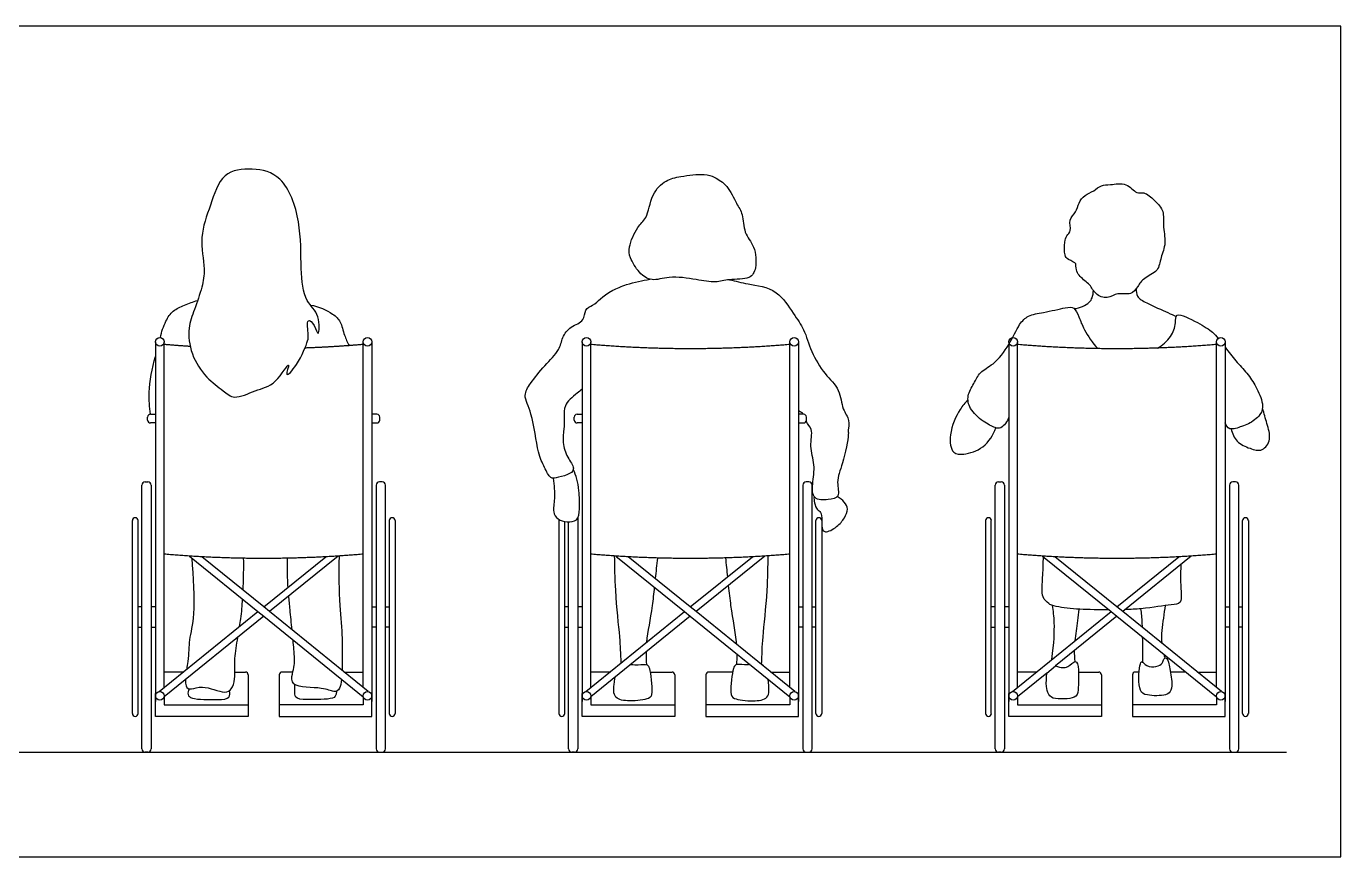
# Model space of a CAD drawing. Header units: millimetres. Extents: x 205.55 to 213.47, y 0.8 to 9.13.
# Drawn here: x 208.444 to 211.34, y 3.01 to 4.839 of the extents above; entities that cross this region are included whole.
import ezdxf

# ---------------------------------------------------------------- set-up
doc = ezdxf.new("R2010")
doc.units = ezdxf.units.MM
for name, color, linetype, true_color in [('AG-DIAGRAM', 7, 'Continuous', 0xfecc66), ('AG-PEOPLE', 7, 'Continuous', 0x66ccff), ('X-VPRT', 6, 'Continuous', 0xff00ff)]:
    doc.layers.add(name, color=color, linetype=linetype, true_color=true_color)

msp = doc.modelspace()

# ---------------------------------------------------------------- linework, layer by layer
at = {"layer": 'AG-DIAGRAM'}
msp.add_line((205.7258, 3.2406), (211.2202, 3.2406), dxfattribs=at)
at = {"layer": 'AG-PEOPLE'}
for p, q in [((208.6986, 3.5605), (208.6903, 3.5605)), ((208.7287, 3.5605), (208.7193, 3.5605)), ((208.7368, 3.3741), (208.9544, 3.5502)), ((209.2054, 3.5605), (209.2148, 3.5605)), ((209.2355, 3.5605), (209.2438, 3.5605)), ((209.6384, 3.5605), (209.6301, 3.5605)), ((209.6685, 3.5605), (209.6591, 3.5605)), ((209.6766, 3.3741), (209.8942, 3.5502)), ((210.1452, 3.5605), (210.1546, 3.5605)), ((210.1753, 3.5605), (210.1836, 3.5605)), ((210.5782, 3.5605), (210.5699, 3.5605)), ((210.6083, 3.5605), (210.5989, 3.5605)), ((210.6164, 3.3741), (210.834, 3.5502)), ((210.8466, 3.54), (210.7116, 3.4307)), ((211.085, 3.5605), (211.0944, 3.5605)), ((211.1151, 3.5605), (211.1234, 3.5605)), ((208.6903, 3.516), (208.6986, 3.516)), ((208.7193, 3.516), (208.7287, 3.516)), ((209.2148, 3.516), (209.2054, 3.516)), ((209.2438, 3.516), (209.2355, 3.516)), ((209.6301, 3.516), (209.6384, 3.516)), ((209.6591, 3.516), (209.6685, 3.516)), ((210.1546, 3.516), (210.1452, 3.516)), ((210.1836, 3.516), (210.1753, 3.516)), ((210.5699, 3.516), (210.5782, 3.516)), ((210.5989, 3.516), (210.6083, 3.516)), ((211.0944, 3.516), (211.085, 3.516)), ((211.1234, 3.516), (211.1151, 3.516)), ((208.7898, 3.417), (208.7477, 3.417)), ((209.1443, 3.417), (209.1864, 3.417)), ((209.7296, 3.417), (209.6875, 3.417)), ((210.0841, 3.417), (210.1262, 3.417)), ((210.6694, 3.417), (210.6273, 3.417)), ((210.9986, 3.417), (210.9643, 3.417)), ((211.0239, 3.417), (211.066, 3.417)), ((208.9327, 3.4051), (208.9327, 3.3194)), ((209.0014, 3.4051), (209.0014, 3.3194)), ((209.8725, 3.4051), (209.8725, 3.3194)), ((209.9412, 3.4051), (209.9412, 3.3194)), ((210.8123, 3.4051), (210.8123, 3.3194)), ((210.881, 3.4051), (210.881, 3.3194)), ((208.7287, 3.3194), (208.7287, 3.37)), ((209.2054, 3.3194), (209.2054, 3.37)), ((209.6685, 3.3194), (209.6685, 3.37)), ((210.1452, 3.3194), (210.1452, 3.37)), ((210.6083, 3.3194), (210.6083, 3.37)), ((211.085, 3.3194), (211.085, 3.37)), ((208.9327, 3.3194), (208.7287, 3.3194)), ((209.0014, 3.3194), (209.2054, 3.3194)), ((209.8725, 3.3194), (209.6685, 3.3194)), ((209.9412, 3.3194), (210.1452, 3.3194)), ((210.8123, 3.3194), (210.6083, 3.3194)), ((210.881, 3.3194), (211.085, 3.3194))]:
    msp.add_line(p, q, dxfattribs=at)
for points in [[(208.7287, 4.1443), (208.7287, 3.9848), (208.7287, 3.352)], [(208.7477, 3.383), (208.7477, 3.9848), (208.7477, 4.1443)], [(209.1864, 3.383), (209.1864, 3.9848), (209.1864, 4.1443)], [(209.2054, 4.1443), (209.2054, 3.9848), (209.2054, 3.352)], [(209.6685, 4.1443), (209.6685, 3.9848), (209.6685, 3.352)], [(209.6875, 3.383), (209.6875, 3.9848), (209.6875, 4.1443)], [(210.1262, 3.383), (210.1262, 3.9848), (210.1262, 4.1443)], [(210.1452, 4.1443), (210.1452, 3.9848), (210.1452, 3.352)], [(210.6083, 4.1443), (210.6083, 3.9848), (210.6083, 3.352)], [(210.6273, 3.383), (210.6273, 3.9848), (210.6273, 4.1443)], [(211.066, 3.383), (211.066, 3.9848), (211.066, 4.1443)], [(211.085, 4.1443), (211.085, 3.9848), (211.085, 3.352)], [(208.8032, 3.6725), (208.9544, 3.5502), (208.967, 3.54), (209.1864, 3.3626), (209.1864, 3.3447), (209.0014, 3.3447)], [(209.1973, 3.3741), (208.9797, 3.5502), (208.967, 3.5604), (208.8304, 3.6709)], [(208.967, 3.5604), (209.1037, 3.6709)], [(209.1309, 3.6725), (208.9797, 3.5502)], [(209.743, 3.6725), (209.8942, 3.5502), (209.9068, 3.54), (210.1262, 3.3626), (210.1262, 3.3447), (209.9412, 3.3447)], [(210.1371, 3.3741), (209.9195, 3.5502), (209.9068, 3.5604), (209.7702, 3.6709)], [(209.9068, 3.5604), (210.0435, 3.6709)], [(210.0707, 3.6725), (209.9195, 3.5502)], [(210.6828, 3.6725), (210.834, 3.5502), (210.8466, 3.54), (211.066, 3.3626), (211.066, 3.3447), (210.881, 3.3447)], [(211.0769, 3.3741), (210.8593, 3.5502), (210.8466, 3.5604), (210.71, 3.6709)], [(210.8466, 3.5604), (210.9833, 3.6709)], [(211.0105, 3.6725), (210.8593, 3.5502)], [(208.967, 3.54), (208.7477, 3.3626), (208.7477, 3.3447), (208.9327, 3.3447)], [(209.9068, 3.54), (209.6875, 3.3626), (209.6875, 3.3447), (209.8725, 3.3447)], [(210.6919, 3.4148), (210.7116, 3.4307)], [(210.6919, 3.4148), (210.6273, 3.3626), (210.6273, 3.3447), (210.8123, 3.3447)]]:
    msp.add_lwpolyline(points, dxfattribs=at)
for centre in [(208.7382, 4.1443), (209.1959, 4.1443), (209.678, 4.1443), (210.1357, 4.1443), (210.6178, 4.1443), (211.0755, 4.1443), (208.7382, 3.3647), (209.1959, 3.3647), (209.678, 3.3647), (210.1357, 3.3647), (210.6178, 3.3647), (211.0755, 3.3647)]:
    msp.add_circle(centre, 0.00952, dxfattribs=at)
for centre, radius, start, end in [((208.7176, 3.9785), 0.00635, 90, 180), ((208.7176, 3.9721), 0.00635, 180, 270), ((209.2165, 3.9785), 0.00635, 360, 90), ((209.2165, 3.9721), 0.00635, 270, 0), ((209.6574, 3.9785), 0.00635, 90, 180), ((209.6574, 3.9721), 0.00635, 180, 270), ((210.1563, 3.9785), 0.00635, 360, 90), ((210.1563, 3.9721), 0.00635, 270, 0), ((208.7061, 3.8284), 0.00748, 90, 180), ((208.7118, 3.8284), 0.00748, 0, 90), ((209.2223, 3.8284), 0.00748, 90, 180), ((209.228, 3.8284), 0.00748, 0, 90), ((210.1621, 3.8284), 0.00748, 90, 180), ((210.1678, 3.8284), 0.00748, 0, 90), ((210.5857, 3.8284), 0.00748, 90, 180), ((210.5914, 3.8284), 0.00748, 0, 90), ((211.1019, 3.8284), 0.00748, 90, 180), ((211.1076, 3.8284), 0.00748, 0, 90), ((208.684, 3.7507), 0.00635, 90, 180), ((208.684, 3.7507), 0.00635, 0, 90), ((209.2501, 3.7507), 0.00635, 90, 180), ((209.2501, 3.7507), 0.00635, 0, 90), ((209.6238, 3.7507), 0.00635, 158.9146, 180), ((210.1899, 3.7507), 0.00635, 90, 180), ((210.1899, 3.7507), 0.00635, 0, 90), ((210.5636, 3.7507), 0.00635, 90, 180), ((210.5636, 3.7507), 0.00635, 0, 90), ((211.1297, 3.7507), 0.00635, 90, 180), ((211.1297, 3.7507), 0.00635, 0, 90), ((208.9268, 3.4111), 0.00593, 0, 90), ((209.0073, 3.4111), 0.00593, 90, 180), ((209.8666, 3.4111), 0.00593, 0, 90), ((209.9471, 3.4111), 0.00593, 90, 180), ((210.8064, 3.4111), 0.00593, 0, 90), ((210.8869, 3.4111), 0.00593, 90, 180), ((208.684, 3.3258), 0.00635, 180, 270), ((208.684, 3.3258), 0.00635, 270, 0), ((209.2501, 3.3258), 0.00635, 180, 270), ((209.2501, 3.3258), 0.00635, 270, 0), ((209.6238, 3.3258), 0.00635, 180, 270), ((209.6238, 3.3258), 0.00635, 270, 0), ((210.1899, 3.3258), 0.00635, 180, 270), ((210.1899, 3.3258), 0.00635, 270, 0), ((210.5636, 3.3258), 0.00635, 180, 270), ((210.5636, 3.3258), 0.00635, 270, 0), ((211.1297, 3.3258), 0.00635, 180, 270), ((211.1297, 3.3258), 0.00635, 270, 0), ((208.7061, 3.2481), 0.00748, 180, 270), ((208.7118, 3.2481), 0.00748, 270, 360), ((209.2223, 3.2481), 0.00748, 180, 270), ((209.228, 3.2481), 0.00748, 270, 0), ((209.6459, 3.2481), 0.00748, 180, 270), ((209.6516, 3.2481), 0.00748, 270, 360), ((210.1621, 3.2481), 0.00748, 180, 270), ((210.1678, 3.2481), 0.00748, 270, 0), ((210.5857, 3.2481), 0.00748, 180, 270), ((210.5914, 3.2481), 0.00748, 270, 360), ((211.1019, 3.2481), 0.00748, 180, 270), ((211.1076, 3.2481), 0.00748, 270, 0)]:
    msp.add_arc(centre, radius, start, end, dxfattribs=at)
for points, degree, knots in [([(208.8776, 4.0367), (208.8668, 4.0454), (208.8383, 4.0649), (208.8056, 4.116), (208.7986, 4.1748), (208.8146, 4.2148), (208.8319, 4.2654), (208.839, 4.3051), (208.824, 4.377), (208.8501, 4.4431), (208.8725, 4.52), (208.9431, 4.5285), (209.0131, 4.512), (209.0508, 4.4066), (209.0476, 4.3097), (209.0558, 4.2322), (209.0918, 4.2077), (209.0888, 4.1489), (209.0803, 4.1813), (209.0602, 4.2006), (209.0659, 4.1577), (209.0649, 4.1469), (209.0453, 4.097), (209.0104, 4.0594), (209.0304, 4.1117), (208.9919, 4.0463), (208.9501, 4.0398), (208.9022, 4.015), (208.8862, 4.0299), (208.8776, 4.0367)], 3, [0, 0, 0, 0, 0.392517, 0.837533, 1.267818, 1.644362, 2.05644, 2.421416, 2.898143, 3.389663, 3.875882, 4.325337, 4.787211, 5.366168, 5.948136, 6.431408, 6.808251, 7.152167, 7.402861, 7.635939, 7.950231, 8.164932, 8.599877, 8.913513, 9.168866, 9.552434, 9.957708, 10.350177, 10.658818, 10.658818, 10.658818, 10.658818]), ([(209.7729, 4.3532), (209.7711, 4.3439), (209.7728, 4.3294), (209.7929, 4.2955), (209.8224, 4.2758), (209.8608, 4.2905), (209.9193, 4.282), (209.9618, 4.2733), (209.9917, 4.2835), (210.0392, 4.2802), (210.0536, 4.3074), (210.0506, 4.3557), (210.0235, 4.3832), (210.0238, 4.4257), (210.0077, 4.4489), (209.9903, 4.4884), (209.9608, 4.5076), (209.9374, 4.5157), (209.885, 4.5089), (209.8524, 4.5016), (209.8197, 4.4698), (209.8128, 4.4149), (209.7888, 4.3989), (209.7754, 4.3661), (209.7729, 4.3532)], 3, [0, 0, 0, 0, 0.279005, 0.63091, 0.954521, 1.308209, 1.750857, 2.12341, 2.446362, 2.822547, 3.112886, 3.499411, 3.851206, 4.207961, 4.51305, 4.885462, 5.216145, 5.499857, 5.909376, 6.243634, 6.617202, 7.028814, 7.333675, 7.723195, 7.723195, 7.723195, 7.723195]), ([(210.7564, 4.3158), (210.7556, 4.3029), (210.7642, 4.2858), (210.7883, 4.2716), (210.7976, 4.2483), (210.8263, 4.2371), (210.8475, 4.2544), (210.8782, 4.2453), (210.8929, 4.2669), (210.9056, 4.2858), (210.9392, 4.2989), (210.9424, 4.3308), (210.9565, 4.3618), (210.9464, 4.4011), (210.952, 4.4321), (210.9306, 4.4554), (210.9074, 4.4761), (210.8888, 4.4685), (210.8684, 4.4973), (210.8328, 4.4891), (210.8118, 4.4908), (210.7959, 4.4757), (210.7754, 4.4684), (210.7615, 4.4505), (210.7577, 4.4297), (210.7388, 4.4137), (210.7477, 4.389), (210.735, 4.3778), (210.7311, 4.3641), (210.7305, 4.3345), (210.7384, 4.325), (210.7545, 4.3192), (210.7564, 4.3158)], 3, [0, 0, 0, 0, 0.273035, 0.582666, 0.868709, 1.165955, 1.457589, 1.763849, 2.040163, 2.321583, 2.652559, 2.967898, 3.306103, 3.672175, 3.989181, 4.310186, 4.624079, 4.854658, 5.170646, 5.510553, 5.774474, 6.036321, 6.307924, 6.577674, 6.843225, 7.116876, 7.392131, 7.613236, 7.836204, 8.145502, 8.353323, 8.606604, 8.606604, 8.606604, 8.606604]), ([(209.6685, 4.0402), (209.6649, 4.0373), (209.6499, 4.0253), (209.6274, 4.006), (209.6292, 3.9784), (209.6287, 3.9535), (209.6243, 3.9165), (209.6374, 3.8874), (209.655, 3.8628), (209.6358, 3.8503), (209.6115, 3.8446), (209.5978, 3.8422), (209.5844, 3.8706), (209.569, 3.9008), (209.5608, 3.9857), (209.5368, 4.0255), (209.5554, 4.0542), (209.585, 4.0923), (209.6197, 4.1248), (209.6239, 4.1546), (209.6443, 4.1815), (209.6731, 4.1864), (209.6741, 4.2176), (209.7048, 4.2297), (209.7102, 4.247), (209.7705, 4.2733), (209.8018, 4.2792), (209.8177, 4.2823)], 3, [0.687595, 0.687595, 0.687595, 0.687595, 0.795984, 1.143055, 1.417635, 1.733954, 2.044042, 2.371489, 2.65828, 2.898739, 3.19098, 3.383416, 3.677285, 4.026663, 4.553662, 4.930482, 5.238637, 5.642405, 6.037895, 6.345012, 6.673971, 7.083829, 7.370828, 7.674944, 8.565809, 8.837506, 9.236031, 9.236031, 9.236031, 9.236031]), ([(209.9932, 4.2811), (210.0069, 4.2781), (210.0327, 4.2702), (210.0967, 4.2644), (210.1357, 4.2034), (210.1593, 4.1708), (210.1718, 4.1228), (210.201, 4.0734), (210.2379, 4.0406), (210.24, 3.9961), (210.2592, 3.9731), (210.2539, 3.9495), (210.2564, 3.9405), (210.2437, 3.8741), (210.2268, 3.8386), (210.2383, 3.8011), (210.2102, 3.7959), (210.1755, 3.7954), (210.1753, 3.8329), (210.1829, 3.874), (210.1682, 3.9127), (210.1787, 3.9522), (210.1656, 3.9626), (210.1621, 3.9695)], 3, [0, 0, 0, 0, 0.372759, 0.817004, 1.183204, 1.547363, 1.977504, 2.416054, 2.811127, 3.181356, 3.48857, 3.748567, 3.927242, 4.387064, 4.768502, 5.081559, 5.355421, 5.665558, 5.979799, 6.355756, 6.724667, 7.072572, 7.331369, 7.331369, 7.331369, 7.331369]), ([(210.7526, 4.2174), (210.7643, 4.2181), (210.7865, 4.2298), (210.7924, 4.2408), (210.795, 4.2521), (210.7947, 4.2575)], 3, [0, 0, 0, 0, 0.3403039, 0.5421867, 0.772684, 0.772684, 0.772684, 0.772684]), ([(210.8892, 4.2616), (210.8887, 4.2559), (210.8898, 4.2419), (210.9129, 4.2292), (210.9588, 4.2086), (210.9708, 4.203), (210.977, 4.2001)], 3, [0, 0, 0, 0, 0.23797, 0.526201, 0.932375, 1.192029, 1.192029, 1.192029, 1.192029]), ([(208.7397, 4.1537), (208.7416, 4.1662), (208.7504, 4.1899), (208.7658, 4.2139), (208.7928, 4.2252), (208.8116, 4.2326), (208.8215, 4.2353)], 3, [0, 0, 0, 0, 0.352348, 0.652662, 0.955751, 1.273322, 1.273322, 1.273322, 1.273322]), ([(209.0698, 4.2254), (209.0872, 4.2231), (209.1196, 4.2071), (209.1371, 4.1898), (209.1441, 4.1585), (209.1514, 4.1436), (209.155, 4.1359)], 3, [0, 0, 0, 0, 0.415513, 0.697305, 1.012407, 1.301443, 1.301443, 1.301443, 1.301443]), ([(210.6083, 3.9785), (210.6061, 3.9691), (210.5919, 3.9517), (210.5775, 3.955), (210.5503, 3.9686), (210.5215, 3.9955), (210.5154, 4.026), (210.532, 4.0523), (210.5442, 4.079), (210.5766, 4.0942), (210.6103, 4.137), (210.6297, 4.1825), (210.651, 4.2038), (210.6852, 4.2084), (210.7313, 4.2195), (210.7533, 4.2222), (210.7637, 4.1978), (210.7736, 4.17), (210.7929, 4.1419), (210.8042, 4.1293)], 3, [0, 0, 0, 0, 0.309235, 0.511923, 0.825631, 1.184914, 1.488242, 1.801368, 2.10454, 2.437694, 2.861249, 3.265667, 3.564165, 3.898847, 4.298216, 4.545629, 4.814838, 5.133256, 5.542077, 5.542077, 5.542077, 5.542077]), ([(210.9355, 4.1305), (210.947, 4.1364), (210.9673, 4.154), (210.9771, 4.1835), (210.9739, 4.2127), (211.0266, 4.1856), (211.0576, 4.1674), (211.0658, 4.1565), (211.0693, 4.1515)], 3, [0, 0, 0, 0, 0.35661, 0.679209, 0.917632, 1.310958, 1.672443, 1.916409, 1.916409, 1.916409, 1.916409]), ([(208.7176, 3.9848), (208.7153, 4.0009), (208.7124, 4.0336), (208.7206, 4.0867), (208.7287, 4.112)], 3, [0, 0, 0, 0, 0.4000947, 0.9112903, 0.9112903, 0.9112903, 0.9112903]), ([(210.1262, 4.1384), (210.0166, 4.129), (209.9068, 4.129), (209.7971, 4.129), (209.6875, 4.1384)], 2, [0, 0, 0, 0.719678, 0.719678, 1.439356, 1.439356, 1.439356]), ([(211.066, 4.1384), (210.9564, 4.129), (210.8466, 4.129), (210.7369, 4.129), (210.6273, 4.1384)], 2, [0, 0, 0, 0.719678, 0.719678, 1.439356, 1.439356, 1.439356]), ([(211.085, 4.1323), (211.0926, 4.1221), (211.1079, 4.1021), (211.1341, 4.0754), (211.1531, 4.0466), (211.1702, 4.0087), (211.1652, 3.9825), (211.1365, 3.9626), (211.1227, 3.9586), (211.0932, 3.9473), (211.0871, 3.9608), (211.085, 3.9658)], 3, [0, 0, 0, 0, 0.353469, 0.700638, 1.041605, 1.404406, 1.688855, 2.011624, 2.245317, 2.540408, 2.771931, 2.771931, 2.771931, 2.771931]), ([(210.5186, 4.016), (210.512, 4.0096), (210.4991, 3.9962), (210.4745, 3.9417), (210.4823, 3.8969), (210.5106, 3.8953), (210.5559, 3.9086), (210.5742, 3.939), (210.5796, 3.955)], 3, [0, 0, 0, 0, 0.299713, 0.741617, 1.097113, 1.368348, 1.753692, 2.160635, 2.160635, 2.160635, 2.160635]), ([(211.0983, 3.9524), (211.1004, 3.9427), (211.109, 3.9225), (211.139, 3.9093), (211.1681, 3.901), (211.188, 3.9306), (211.1763, 3.9647), (211.1711, 3.9865), (211.1671, 3.9972)], 3, [0, 0, 0, 0, 0.314076, 0.639567, 0.934917, 1.238594, 1.576402, 1.911837, 1.911837, 1.911837, 1.911837]), ([(209.6046, 3.8438), (209.6066, 3.829), (209.6098, 3.7999), (209.6024, 3.7703), (209.6145, 3.7524), (209.635, 3.7464), (209.6602, 3.7492), (209.6635, 3.7775), (209.6621, 3.816), (209.6575, 3.8417), (209.6522, 3.8566), (209.6491, 3.8636)], 3, [0, 0, 0, 0, 0.383847, 0.692663, 0.938232, 1.200416, 1.462815, 1.74703, 2.108434, 2.402274, 2.676011, 2.676011, 2.676011, 2.676011]), ([(210.1793, 3.804), (210.179, 3.7991), (210.1798, 3.7897), (210.1851, 3.7743), (210.1954, 3.7707), (210.1973, 3.7507), (210.1955, 3.7349), (210.2036, 3.7213), (210.2316, 3.7371), (210.2466, 3.7554), (210.2561, 3.7761), (210.2465, 3.792), (210.2364, 3.8006), (210.2306, 3.8036)], 3, [0, 0, 0, 0, 0.219631, 0.442379, 0.618597, 0.828768, 1.061036, 1.256852, 1.541243, 1.828686, 2.087978, 2.322321, 2.576446, 2.576446, 2.576446, 2.576446]), ([(209.1864, 3.6766), (209.0768, 3.6672), (208.967, 3.6672), (208.8573, 3.6672), (208.7477, 3.6766)], 2, [0, 0, 0, 0.719678, 0.719678, 1.439356, 1.439356, 1.439356]), ([(208.8089, 3.6679), (208.8109, 3.6278), (208.8175, 3.5418), (208.8011, 3.4889), (208.8022, 3.4543), (208.7982, 3.4289), (208.7974, 3.4231)], 3, [0.076254, 0.076254, 0.076254, 0.076254, 0.645936, 1.076972, 1.472762, 1.591009, 1.591009, 1.591009, 1.591009]), ([(208.9217, 3.5971), (208.9219, 3.6038), (208.9228, 3.6298), (208.9231, 3.6503), (208.9228, 3.6673)], 3, [4.6321817, 4.6321817, 4.6321817, 4.6321817, 4.7663059, 5.1754744, 5.1754744, 5.1754744, 5.1754744]), ([(209.0208, 3.6038), (209.0204, 3.6091), (209.0192, 3.6297), (209.019, 3.6503), (209.0192, 3.6673)], 3, [4.6279594, 4.6279594, 4.6279594, 4.6279594, 4.7663059, 5.1754744, 5.1754744, 5.1754744, 5.1754744]), ([(209.1334, 3.6721), (209.1314, 3.6312), (209.1335, 3.5732), (209.1409, 3.4889), (209.1398, 3.4542), (209.1398, 3.427), (209.1397, 3.4207)], 3, [0.05612, 0.05612, 0.05612, 0.05612, 0.645936, 1.076972, 1.472762, 1.592673, 1.592673, 1.592673, 1.592673]), ([(210.1262, 3.6766), (210.0166, 3.6672), (209.9068, 3.6672), (209.7971, 3.6672), (209.6875, 3.6766)], 2, [0, 0, 0, 0.719678, 0.719678, 1.439356, 1.439356, 1.439356]), ([(209.7544, 3.4371), (209.7537, 3.4581), (209.7526, 3.4948), (209.7418, 3.5789), (209.7404, 3.6518), (209.74, 3.6727)], 3, [0.020391, 0.020391, 0.020391, 0.020391, 0.431656, 0.975625, 1.324025, 1.324025, 1.324025, 1.324025]), ([(210.0639, 3.4339), (210.0647, 3.4565), (210.0657, 3.4935), (210.0766, 3.579), (210.0781, 3.6521), (210.0784, 3.673)], 3, [0, 0, 0, 0, 0.431656, 0.975625, 1.325785, 1.325785, 1.325785, 1.325785]), ([(211.066, 3.6766), (210.9564, 3.6672), (210.8466, 3.6672), (210.7369, 3.6672), (210.6273, 3.6766)], 2, [0, 0, 0, 0.719678, 0.719678, 1.439356, 1.439356, 1.439356]), ([(210.8293, 3.554), (210.8176, 3.554), (210.781, 3.5545), (210.7384, 3.556), (210.7026, 3.5628), (210.6923, 3.5713), (210.6783, 3.5821), (210.6833, 3.6192), (210.6844, 3.657), (210.6846, 3.671)], 3, [-1.049886, -1.049886, -1.049886, -1.049886, -0.854516, -0.413672, 0, 0, 0.258635, 0.660441, 0.882342, 0.882342, 0.882342, 0.882342]), ([(210.9876, 3.654), (210.9869, 3.6406), (210.986, 3.6065), (210.9923, 3.5662), (210.9633, 3.5661), (210.9173, 3.557), (210.8766, 3.5549), (210.8646, 3.5545)], 3, [-2.818275, -2.818275, -2.818275, -2.818275, -2.576297, -2.185223, -1.911687, -1.437233, -1.24241, -1.24241, -1.24241, -1.24241]), ([(209.8275, 3.6041), (209.826, 3.5898), (209.8206, 3.5409), (209.8128, 3.5074), (209.8101, 3.4821)], 3, [0.3309445, 0.3309445, 0.3309445, 0.3309445, 0.5271944, 1.0319184, 1.0319184, 1.0319184, 1.0319184]), ([(209.9905, 3.6077), (209.9922, 3.5921), (209.9977, 3.5417), (210.0056, 3.5074), (210.0086, 3.478)], 3, [0.3154275, 0.3154275, 0.3154275, 0.3154275, 0.536905, 1.0632071, 1.0632071, 1.0632071, 1.0632071]), ([(208.9139, 3.5174), (208.9149, 3.5231), (208.918, 3.5437), (208.9198, 3.5638), (208.9206, 3.5775)], 3, [4.1475664, 4.1475664, 4.1475664, 4.1475664, 4.2479471, 4.5058316, 4.5058316, 4.5058316, 4.5058316]), ([(209.0294, 3.5099), (209.0279, 3.5249), (209.0251, 3.5533), (209.023, 3.5753), (209.0222, 3.5846)], 3, [3.9829803, 3.9829803, 3.9829803, 3.9829803, 4.2479471, 4.4678286, 4.4678286, 4.4678286, 4.4678286]), ([(210.7033, 3.4444), (210.7081, 3.4825), (210.7101, 3.5219), (210.7066, 3.5517), (210.705, 3.5637)], 3, [0.0285532, 0.0285532, 0.0285532, 0.0285532, 0.3747304, 0.6136274, 0.6136274, 0.6136274, 0.6136274]), ([(210.9465, 3.4796, -0.0037), (210.945, 3.4915, -0.0047), (210.9459, 3.5124, -0.0047), (210.9515, 3.5469, -0.0047), (210.9534, 3.5635, -0.0047)], 3, [0.1376212, 0.1376212, 0.1376212, 0.1376212, 0.3424177, 0.6912513, 0.6912513, 0.6912513, 0.6912513]), ([(210.7547, 3.486), (210.7561, 3.4996), (210.7595, 3.5233), (210.7626, 3.5472), (210.7636, 3.5553)], 3, [0.4472435, 0.4472435, 0.4472435, 0.4472435, 0.7721281, 0.9492027, 0.9492027, 0.9492027, 0.9492027]), ([(210.9028, 3.5149), (210.9027, 3.5183), (210.902, 3.5355), (210.9009, 3.5458), (210.8996, 3.5565)], 3, [0.4238776, 0.4238776, 0.4238776, 0.4238776, 0.4973832, 0.8224366, 0.8224366, 0.8224366, 0.8224366]), ([(208.7947, 3.4005), (208.7944, 3.3948), (208.7951, 3.3821), (208.8091, 3.3774), (208.8313, 3.3903), (208.8814, 3.3678), (208.8971, 3.3787), (208.9054, 3.4041), (208.9012, 3.4406), (208.9071, 3.4771), (208.91, 3.4938)], 3, [1.754084, 1.754084, 1.754084, 1.754084, 1.893207, 2.115775, 2.409534, 2.808041, 3.049415, 3.325288, 3.709327, 4.008606, 4.008606, 4.008606, 4.008606]), ([(209.1387, 3.4011), (209.1379, 3.393), (209.1348, 3.3768), (209.1202, 3.3719), (209.0979, 3.3849), (209.0253, 3.3814), (209.0302, 3.416), (209.0361, 3.433), (209.0347, 3.4547), (209.0323, 3.4804), (209.0316, 3.4877)], 3, [1.721521, 1.721521, 1.721521, 1.721521, 1.893207, 2.115775, 2.409534, 2.808041, 3.049415, 3.325288, 3.709327, 3.848537, 3.848537, 3.848537, 3.848537]), ([(210.9588, 3.4435), (210.9563, 3.449), (210.9484, 3.4508), (210.947, 3.4282), (210.9115, 3.4284), (210.9039, 3.4392), (210.902, 3.4398), (210.9003, 3.4404), (210.895, 3.4315), (210.8924, 3.3753), (210.9125, 3.3644), (210.9581, 3.3643), (210.9707, 3.3835), (210.9635, 3.4179), (210.9613, 3.438), (210.9588, 3.4435)], 3, [3.020616, 3.020616, 3.020616, 3.020616, 3.558906, 4.097196, 4.31309, 4.505816, 4.505816, 4.505816, 4.671261, 5.004674, 5.17917, 5.430825, 5.625656, 6.163946, 6.702236, 6.702236, 6.702236, 6.702236]), ([(209.7758, 3.4339), (209.7818, 3.4333), (209.7951, 3.4326), (209.8075, 3.4345), (209.8117, 3.4327), (209.8139, 3.4317), (209.8182, 3.4253), (209.8248, 3.3722), (209.8175, 3.3562), (209.7735, 3.3522), (209.7355, 3.3572), (209.7381, 3.3841), (209.7406, 3.4024), (209.7412, 3.4059)], 3, [2.403828, 2.403828, 2.403828, 2.403828, 2.619156, 2.952848, 2.952848, 2.952848, 3.135132, 3.556075, 3.776063, 4.111723, 4.40663, 4.741169, 4.823374, 4.823374, 4.823374, 4.823374]), ([(210.0384, 3.4335), (210.0341, 3.4332), (210.0221, 3.4328), (210.011, 3.4345), (210.0068, 3.4327), (210.0045, 3.4317), (210.0002, 3.4253), (209.9937, 3.3722), (210.0009, 3.3562), (210.0449, 3.3522), (210.0829, 3.3572), (210.0807, 3.381), (210.078, 3.4015)], 3, [2.456056, 2.456056, 2.456056, 2.456056, 2.622609, 2.963364, 2.963364, 2.963364, 3.149506, 3.579361, 3.804005, 4.14677, 4.447921, 4.789541, 4.789541, 4.789541, 4.789541]), ([(210.0702, 3.4283), (210.0687, 3.4305), (210.0663, 3.4329), (210.0634, 3.4341), (210.0626, 3.4344)], 3, [5.0241037, 5.0241037, 5.0241037, 5.0241037, 5.1079585, 5.1357738, 5.1357738, 5.1357738, 5.1357738]), ([(210.7116, 3.4307), (210.7239, 3.4262), (210.7313, 3.4257), (210.7381, 3.4291), (210.7449, 3.4326), (210.7583, 3.449), (210.763, 3.4184), (210.7615, 3.386), (210.7609, 3.3571), (210.7276, 3.3574), (210.6971, 3.3599), (210.6885, 3.3851), (210.6917, 3.4034), (210.6919, 3.4148)], 3, [6.031783, 6.031783, 6.031783, 6.031783, 6.24104, 6.24104, 6.24104, 6.450297, 6.698897, 7.044471, 7.283433, 7.650709, 7.650709, 7.964711, 8.236125, 8.236125, 8.236125, 8.236125]), ([(209.1274, 3.3751), (209.1267, 3.3639), (209.1181, 3.356), (209.0642, 3.3562), (209.0354, 3.3576), (209.0355, 3.3695), (209.0357, 3.3897)], 3, [0.077161, 0.077161, 0.077161, 0.077161, 0.299562, 0.773769, 1.098702, 1.297951, 1.297951, 1.297951, 1.297951]), ([(208.8025, 3.3797), (208.8005, 3.3761), (208.7987, 3.3664), (208.81, 3.356), (208.864, 3.3562), (208.8938, 3.3576), (208.8925, 3.3713), (208.8918, 3.3758)], 3, [0, 0, 0, 0, 0.200589, 0.400504, 0.826767, 1.118847, 1.331464, 1.331464, 1.331464, 1.331464])]:
    msp.add_open_spline(points, degree=degree, knots=knots, dxfattribs=at)
for points, degree in [([(208.8052, 4.1341), (208.7765, 4.1359), (208.7477, 4.1384)], 2), ([(209.1864, 4.1384), (209.1222, 4.1329), (209.058, 4.1306)], 2), ([(208.7112, 3.9721), (208.7112, 3.9753), (208.7112, 3.9785)], 2), ([(208.7176, 3.9848), (208.7231, 3.9848), (208.7287, 3.9848)], 2), ([(209.2165, 3.9848), (209.211, 3.9848), (209.2054, 3.9848)], 2), ([(209.2229, 3.9721), (209.2229, 3.9753), (209.2229, 3.9785)], 2), ([(209.651, 3.9721), (209.651, 3.9753), (209.651, 3.9785)], 2), ([(209.6574, 3.9848), (209.6629, 3.9848), (209.6685, 3.9848)], 2), ([(210.1563, 3.9848), (210.1538, 3.9879), (210.1498, 3.9894), (210.1452, 3.9925)], 3), ([(210.1563, 3.9848), (210.1508, 3.9848), (210.1452, 3.9848)], 2), ([(210.1627, 3.9721), (210.1627, 3.9753), (210.1627, 3.9785)], 2), ([(208.7287, 3.9658), (208.7231, 3.9658), (208.7176, 3.9658)], 2), ([(209.2054, 3.9658), (209.211, 3.9658), (209.2165, 3.9658)], 2), ([(209.6685, 3.9658), (209.6629, 3.9658), (209.6574, 3.9658)], 2), ([(210.1452, 3.9658), (210.1508, 3.9658), (210.1563, 3.9658)], 2), ([(208.6986, 3.2481), (208.6986, 3.5382), (208.6986, 3.8284)], 2), ([(208.7061, 3.8359), (208.7089, 3.8359), (208.7118, 3.8359)], 2), ([(208.7193, 3.8284), (208.7193, 3.5382), (208.7193, 3.2481)], 2), ([(209.2148, 3.8284), (209.2148, 3.5382), (209.2148, 3.2481)], 2), ([(209.228, 3.8359), (209.2252, 3.8359), (209.2223, 3.8359)], 2), ([(209.2355, 3.2481), (209.2355, 3.5382), (209.2355, 3.8284)], 2), ([(210.1546, 3.8284), (210.1546, 3.5382), (210.1546, 3.2481)], 2), ([(210.1678, 3.8359), (210.165, 3.8359), (210.1621, 3.8359)], 2), ([(210.1753, 3.2481), (210.1753, 3.5382), (210.1753, 3.8284)], 2), ([(210.5782, 3.2481), (210.5782, 3.5382), (210.5782, 3.8284)], 2), ([(210.5857, 3.8359), (210.5885, 3.8359), (210.5914, 3.8359)], 2), ([(210.5989, 3.8284), (210.5989, 3.5382), (210.5989, 3.2481)], 2), ([(211.0944, 3.8284), (211.0944, 3.5382), (211.0944, 3.2481)], 2), ([(211.1076, 3.8359), (211.1048, 3.8359), (211.1019, 3.8359)], 2), ([(211.1151, 3.2481), (211.1151, 3.5382), (211.1151, 3.8284)], 2), ([(208.6776, 3.7507), (208.6776, 3.5382), (208.6776, 3.3258)], 2), ([(208.6903, 3.3258), (208.6903, 3.5382), (208.6903, 3.7507)], 2), ([(209.2438, 3.3258), (209.2438, 3.5382), (209.2438, 3.7507)], 2), ([(209.2565, 3.7507), (209.2565, 3.5382), (209.2565, 3.3258)], 2), ([(209.6174, 3.7507), (209.6174, 3.5382), (209.6174, 3.3258)], 2), ([(209.6301, 3.3258), (209.6301, 3.5372), (209.6301, 3.7486)], 2), ([(209.6384, 3.2481), (209.6384, 3.4979), (209.6384, 3.7478)], 2), ([(209.6591, 3.7568), (209.6591, 3.5024), (209.6591, 3.2481)], 2), ([(210.1836, 3.3258), (210.1836, 3.5382), (210.1836, 3.7507)], 2), ([(210.1963, 3.7507), (210.1963, 3.5382), (210.1963, 3.3258)], 2), ([(210.5572, 3.7507), (210.5572, 3.5382), (210.5572, 3.3258)], 2), ([(210.5699, 3.3258), (210.5699, 3.5382), (210.5699, 3.7507)], 2), ([(211.1234, 3.3258), (211.1234, 3.5382), (211.1234, 3.7507)], 2), ([(211.1361, 3.7507), (211.1361, 3.5382), (211.1361, 3.3258)], 2), ([(209.8343, 3.6682), (209.8326, 3.6533), (209.831, 3.638), (209.8295, 3.623)], 3), ([(209.9841, 3.6684), (209.9857, 3.6546), (209.9872, 3.6404), (209.9886, 3.6265)], 3), ([(210.9039, 3.4377), (210.9036, 3.4624), (210.9035, 3.479), (210.9033, 3.4941)], 3), ([(209.8092, 3.4609), (209.8091, 3.4516), (209.8095, 3.4424), (209.8101, 3.4329)], 3), ([(210.0093, 3.4571), (210.0092, 3.449), (210.0088, 3.4411), (210.0083, 3.4329)], 3), ([(210.7543, 3.4404), (210.7537, 3.4485), (210.7533, 3.4561), (210.7534, 3.4645)], 3), ([(210.9526, 3.4481), (210.952, 3.4508, -0.0004), (210.9514, 3.4533, -0.0007), (210.9509, 3.4556, -0.001)], 3), ([(208.9034, 3.417), (208.9151, 3.417), (208.9268, 3.417)], 2), ([(209.0311, 3.417), (209.0192, 3.417), (209.0073, 3.417)], 2), ([(209.8183, 3.417), (209.8425, 3.417), (209.8666, 3.417)], 2), ([(210.0001, 3.417), (209.9736, 3.417), (209.9471, 3.417)], 2), ([(210.7619, 3.417), (210.7842, 3.417), (210.8064, 3.417)], 2), ([(210.8951, 3.417), (210.891, 3.417), (210.8869, 3.417)], 2), ([(208.9327, 3.4111), (208.9327, 3.4081), (208.9327, 3.4051)], 2), ([(209.0014, 3.4111), (209.0014, 3.4081), (209.0014, 3.4051)], 2), ([(209.8725, 3.4111), (209.8725, 3.4081), (209.8725, 3.4051)], 2), ([(209.9412, 3.4111), (209.9412, 3.4081), (209.9412, 3.4051)], 2), ([(210.8123, 3.4111), (210.8123, 3.4081), (210.8123, 3.4051)], 2), ([(210.881, 3.4111), (210.881, 3.4081), (210.881, 3.4051)], 2), ([(208.7118, 3.2406), (208.7089, 3.2406), (208.7061, 3.2406)], 2), ([(209.2223, 3.2406), (209.2252, 3.2406), (209.228, 3.2406)], 2), ([(209.6516, 3.2406), (209.6487, 3.2406), (209.6459, 3.2406)], 2), ([(210.1621, 3.2406), (210.165, 3.2406), (210.1678, 3.2406)], 2), ([(210.5914, 3.2406), (210.5885, 3.2406), (210.5857, 3.2406)], 2), ([(211.1019, 3.2406), (211.1048, 3.2406), (211.1076, 3.2406)], 2)]:
    msp.add_open_spline(points, degree=degree, dxfattribs=at)
at = {"layer": 'X-VPRT'}
msp.add_lwpolyline([(205.5484, 4.8392), (205.5484, 3.0104), (211.3396, 3.0104), (211.3396, 4.8392)], close=True, dxfattribs=at)

doc.saveas('drawing.dxf')
